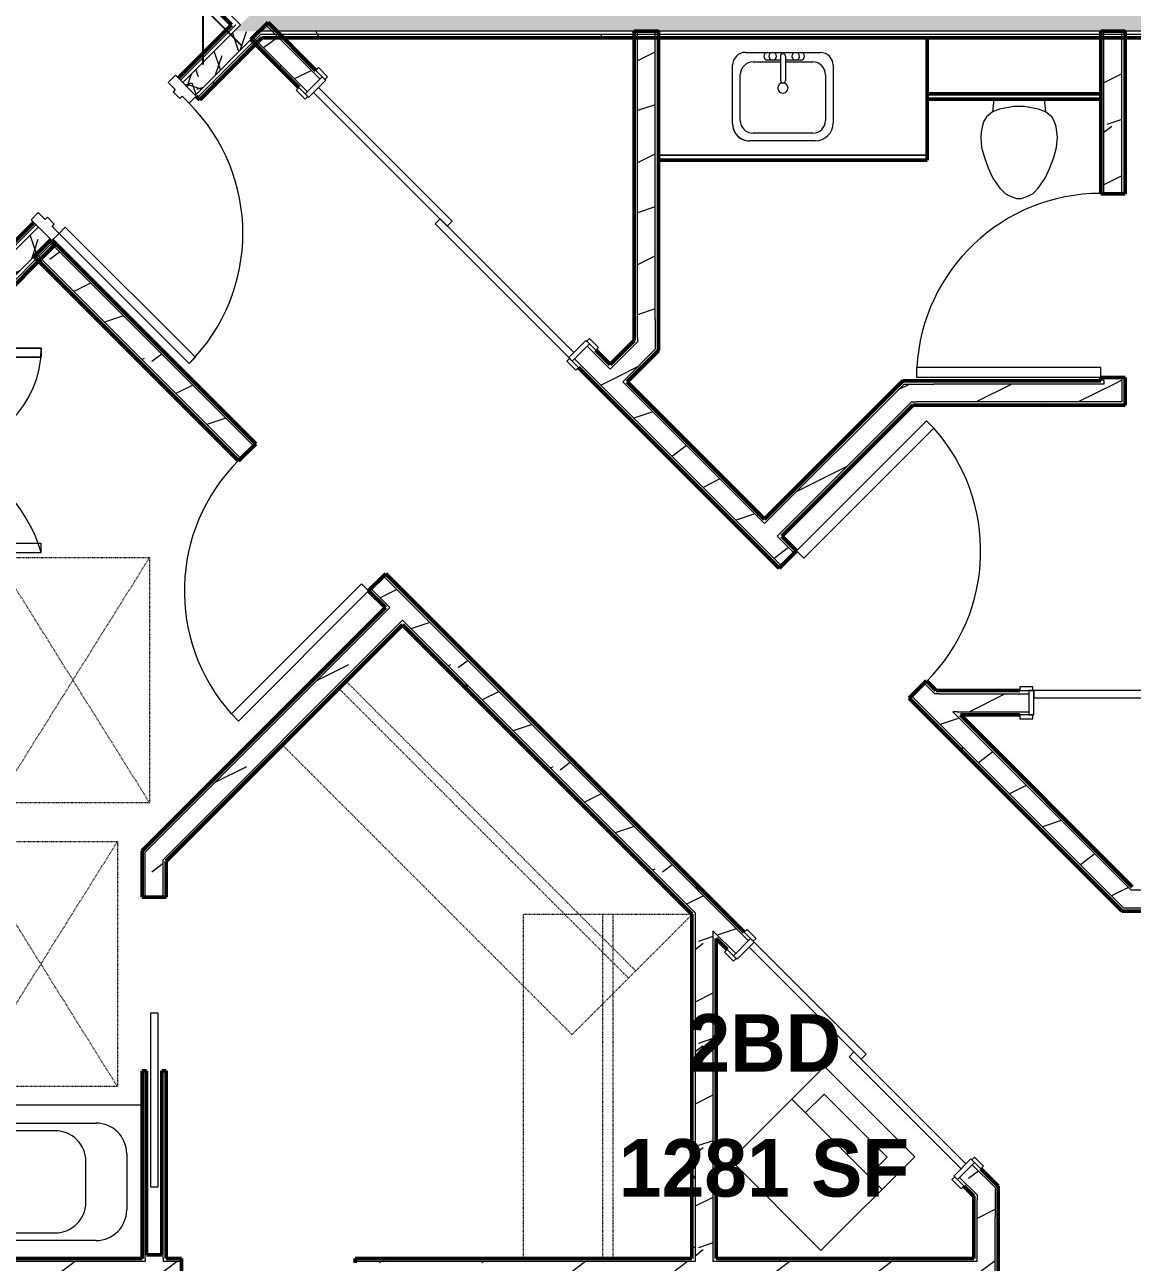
# Model space of a CAD drawing. Extents: x -4294 to -464, y 9706 to 12475.
# Drawn here: x -2482.9 to -2266.1, y 10173.1 to 10415.3 of the extents above; entities that cross this region are included whole.
import ezdxf

# ---------------------------------------------------------------- set-up
doc = ezdxf.new("R2010")
doc.units = 0
doc.linetypes.add('Dash', pattern=[0.25, 0.125, -0.125])
for name, color, linetype, lineweight in [('0-1', 7, 'Continuous', 5), ('0-2', 50, 'Continuous', 13), ('A-AREA-IDEN', 2, 'Continuous', 9), ('A-DOOR', 31, 'Continuous', 13), ('A-DOOR-1', 7, 'Continuous', 9), ('A-DOOR-2', 90, 'Continuous', 20), ('A-DOOR-5', 31, 'Continuous', 20), ('A-DOOR-6', 31, 'Continuous', 9), ('A-DOOR-FRAM', 31, 'Continuous', 20), ('A-DOOR-FRAM-1', 90, 'Continuous', 20), ('A-GENM-HDLN-1', 7, 'Dash', 9), ('A-WALL', 113, 'Continuous', 13), ('A-WALL-2', 250, 'Continuous', 50), ('A-WALL-3', 50, 'Continuous', 13), ('A-WALL-PATT-1', 7, 'Continuous', 9), ('A-WALL-PATT-2', 8, 'Continuous', 9), ('A-WALL-PATT-5', 111, 'Continuous', 9), ('I-WALL-1', 2, 'Continuous', 50), ('P-SANR-FIXT-1', 7, 'Continuous', 9), ('Q-CASE-1', 250, 'Continuous', 50), ('Q-CASE-2', 7, 'Continuous', 9), ('Q-CASE-HDLN-1', 7, 'Dash', 9)]:
    doc.layers.add(name, color=color, linetype=linetype, lineweight=lineweight)
doc.styles.add('Century Gothic_B', font='Gothicb.ttf', dxfattribs={"height": 11.25})
doc.dimstyles.new('OD__1__Tol__', dxfattribs={"dimscale": 12, "dimtxt": 11.746893, "dimasz": 1.25, "dimexe": 0.9375, "dimexo": 0.625, "dimgap": 0.15625, "dimtad": 1, "dimdec": 0, "dimzin": 3, "dimdsep": 46, "dimlunit": 4, "dimtxsty": 'Century Gothic_B', "dimblk1": 'OBLIQUE', "dimblk2": 'OBLIQUE', "dimsah": 1, "dimcen": 0.09, "dimdle": 0.9375, "dimazin": 0, "dimtfac": 1, "dimtdec": 4, "dimtix": 1, "dimtmove": 0, "dimatfit": 3, "dimfxl": 1, "dimtvp": 1, "dimtfill": 1, "dimfrac": 2, "dimtolj": 1, "dimtzin": 0, "dimarcsym": 2})
pattern_1 = [(216.87, (7.997, 19.992), (59.9755286, 39.9843071), [9.996, -89.964]), (206.565, (19.992, 13.994), (-19.991807, -19.992219), [22.352, -22.352]), (198.435, (19.992, 3.998), (-39.983821, -19.991955), [12.644, -50.576])]
pattern_2 = [(0, (0, 0), (38.4, 9.6), [1.584, -27.216, 1.584, -27.216, -153.6]), (0, (0, 0), (38.4, 9.6), [-57.6, 1.584, -56.016, 1.584, -27.216, -67.2]), (0, (0, 0), (38.4, 9.6), [-144, 1.584, -17.616, 1.584, -46.416]), (120, (14.4, 4.8), (-27.513844, 28.4553755), [1.584, -27.216, 1.584, -27.216, -153.6]), (120, (14.4, 4.8), (-27.513844, 28.4553755), [-57.6, 1.584, -56.016, 1.584, -27.216, -67.2]), (120, (14.4, 4.8), (-27.513844, 28.4553755), [-144, 1.584, -17.616, 1.584, -46.416]), (240, (19.2, 24), (-10.886156, -38.0553755), [1.584, -27.216, 1.584, -27.216, -153.6]), (240, (19.2, 24), (-10.886156, -38.0553755), [-57.6, 1.584, -56.016, 1.584, -27.216, -67.2]), (240, (19.2, 24), (-10.886156, -38.0553755), [-144, 1.584, -17.616, 1.584, -46.416])]
pattern_3 = [(161.57, (0.6, 0.6), (-4.80033747, -0.00041462), [0, -34.152, 3.792, 0]), (18.43, (-0.6, 0.6), (-4.80033747, 0.00041462), [0, -34.152, 3.792, 0]), (108.43, (0.6, 0.6), (2.39913218, -12.00105099), [11.382, -26.562]), (71.57, (-0.6, 0.6), (2.39913218, 12.00105099), [11.382, -26.562])]

# ---------------------------------------------------------------- blocks, each defined once
blk = doc.blocks.new('M_Sink Vanity-Square - 500 x 440mm-1372835-FLOOR PLAN - 2ND FLOOR')
at = {"layer": 'P-SANR-FIXT-1'}
for p, q in [((-5.72, 10.23), (7.14, 10.23)), ((-5.72, 10.23), (7.14, 10.23)), ((-5.22, 8.73), (6.46, 8.73)), ((-9.22, -4.59), (-9.22, 6.73)), ((-9.22, -4.59), (-9.22, 6.73)), ((-7.72, -2.72), (-7.72, 6.23)), ((8.96, 6.23), (8.96, -2.72)), ((10.46, 6.91), (10.46, -4.59)), ((10.46, 6.91), (10.46, -4.59)), ((0.12, -6.33), (0.12, -1.59)), ((1.12, -6.33), (1.12, -1.59)), ((7.96, -7.09), (-6.72, -7.09)), ((7.96, -7.09), (-6.72, -7.09)), ((0.12, -5.22), (-5.22, -5.22)), ((-2.88, -5.59), (0.12, -5.59)), ((3.62, -7.09), (-2.88, -7.09)), ((6.46, -5.22), (1.12, -5.22)), ((1.12, -5.59), (3.62, -5.59))]:
    blk.add_line(p, q, dxfattribs=at)
for centre, radius, start, end in [((-5.72, 6.73), 3.5, 90, 180), ((-5.72, 6.73), 3.5, 90, 180), ((7.14, 6.91), 3.32, 0, 90), ((7.14, 6.91), 3.32, 360, 90), ((-5.22, 6.23), 2.5, 90, 180), ((6.46, 6.23), 2.5, 360, 90), ((0.62, -0.13), 1, 360, 180), ((0.62, -0.13), 1, 180, 0), ((0.62, -1.59), 0.5, 360, 180), ((-6.72, -4.59), 2.5, 180, 270), ((-6.72, -4.59), 2.5, 180, 270), ((-5.22, -2.72), 2.5, 180, 270), ((6.46, -2.72), 2.5, 270, 360), ((7.96, -4.59), 2.5, 270, 0), ((7.96, -4.59), 2.5, 270, 0), ((-2.88, -6.34), 0.75, 90, 270), ((-1.88, -6.34), 0.75, 360, 180), ((-1.88, -6.34), 0.75, 180, 0), ((0.62, -6.33), 0.5, 180, 0), ((2.62, -6.34), 0.75, 0, 180), ((2.62, -6.34), 0.75, 180, 0), ((3.62, -6.34), 0.75, 270, 90)]:
    blk.add_arc(centre, radius, start, end, dxfattribs=at)
blk = doc.blocks.new('OD_CW_Base Cabinet - OD_CW_Base Cabinet-1867076-FLOOR PLAN - 2ND FLOOR')
at = {"layer": 'Q-CASE-1'}
for p, q in [((53.33, 0), (53.33, 12)), ((0.74, 0), (53.33, 0))]:
    blk.add_line(p, q, dxfattribs=at)
at = {"layer": 'Q-CASE-2'}
for p, q in [((53.33, 12), (53.33, 1)), ((0.74, 1), (53.33, 1)), ((53.33, 1), (0.74, 1)), ((53.33, 0), (0.74, 0)), ((53.33, 1), (53.33, 0))]:
    blk.add_line(p, q, dxfattribs=at)
blk = doc.blocks.new('Toilet-Domestic-3D - Toilet-Domestic-3D-V48-FLOOR PLAN - 2ND FLOOR')
at = {"layer": 'P-SANR-FIXT-1'}
for p, q in [((-4.92, 7.48), (-5.21, 5)), ((4.92, 7.48), (5.21, 5)), ((-5.21, 5), (-6.4, 4)), ((-3.84, 5.5), (-5.21, 5)), ((-1, 6), (-3.84, 5.5)), ((1, 6), (-1, 6)), ((3.84, 5.5), (1, 6)), ((5.21, 5), (3.84, 5.5)), ((6.4, 4), (5.21, 5)), ((-6.97, 3), (-7.24, 2)), ((-6.4, 4), (-6.97, 3)), ((6.97, 3), (6.4, 4)), ((7.24, 2), (6.97, 3)), ((-7.41, 1), (-7.5, 0)), ((-7.24, 2), (-7.41, 1)), ((7.41, 1), (7.24, 2)), ((7.5, 0), (7.41, 1)), ((-7.5, 0), (-7.33, -1.99)), ((-7.33, -1.99), (-6.79, -4)), ((6.79, -4), (7.33, -1.99)), ((7.33, -1.99), (7.5, 0)), ((-6.79, -4), (-6.06, -6)), ((6.06, -6), (6.79, -4)), ((-6.06, -6), (-5.13, -8)), ((5.13, -8), (6.06, -6)), ((-5.13, -8), (-3.74, -10)), ((3.74, -10), (5.13, -8)), ((-3.74, -10), (-2.74, -11)), ((-2.74, -11), (-1.87, -11.5)), ((-1.87, -11.5), (-0.5, -12)), ((-0.5, -12), (0.5, -12)), ((0.5, -12), (1.87, -11.5)), ((1.87, -11.5), (2.74, -11)), ((2.74, -11), (3.74, -10))]:
    blk.add_line(p, q, dxfattribs=at)
blk = doc.blocks.new('OD_CW_Upper Cabinet - OD_CW_Upper Cabinet-V49-FLOOR PLAN - 2ND FLOOR')
at = {"layer": 'Q-CASE-1'}
for p, q in [((0.74, -12), (0.74, -13)), ((34.74, -12), (0.74, -12)), ((34.74, -13), (34.74, -12)), ((0.74, -13), (34.74, -13)), ((0.74, -13), (0.74, -24)), ((34.74, -13), (0.74, -13)), ((34.74, -24), (34.74, -13)), ((0.74, -24), (34.74, -24))]:
    blk.add_line(p, q, dxfattribs=at)
at = {"layer": 'Q-CASE-HDLN-1'}
for p, q in [((0.74, -24), (0.74, -12)), ((0.74, -12), (34.74, -12)), ((34.74, -12), (34.74, -24)), ((34.74, -24), (0.74, -24))]:
    blk.add_line(p, q, dxfattribs=at)
blk = doc.blocks.new('Bath Tub - Maestro - 60_x30_-V50-FLOOR PLAN - 2ND FLOOR')
at = {"layer": 'P-SANR-FIXT-1'}
for p, q in [((60, 30), (24, 30)), ((35, 25), (9.35, 20.74)), ((35, 26.5), (51, 26.5)), ((35, 26.5), (35, 25)), ((43, 25), (35, 25)), ((4, 21), (0, 21)), ((4, 16), (4, 21)), ((5, 16), (5, 20.04)), ((57, 20.5), (57, 9.5)), ((49, 11), (49, 19)), ((4, 14), (4, 16)), ((4, 16), (10.94, 16)), ((6, 16.8), (6, 16)), ((10.94, 14), (10.94, 16)), ((4, 9), (4, 14)), ((10.94, 14), (4, 14)), ((5, 9.96), (5, 14)), ((6, 14), (6, 13.2)), ((0, 9), (4, 9)), ((9.35, 9.26), (35, 5)), ((35, 3.5), (35, 5)), ((35, 5), (43, 5)), ((51, 3.5), (35, 3.5))]:
    blk.add_line(p, q, dxfattribs=at)
at = {"layer": 'P-SANR-FIXT-1', "flags": 128}
for points in [[(8.63, 24.03), (11.56, 24.3), (14.49, 24.58), (17.42, 24.85), (20.35, 25.13), (23.28, 25.4), (26.21, 25.68), (29.14, 25.95), (32.07, 26.23), (35, 26.5)], [(35, 3.5), (32.07, 3.77), (29.14, 4.05), (26.21, 4.32), (23.28, 4.6), (20.35, 4.87), (17.42, 5.15), (14.49, 5.42), (11.56, 5.7), (8.63, 5.97)]]:
    blk.add_lwpolyline(points, dxfattribs=at)
at = {"layer": 'P-SANR-FIXT-1'}
for centre, radius, start, end in [((43, 19), 6, 360, 90), ((51, 20.5), 6, 360, 90), ((9, 20.04), 4, 95.3558, 180), ((2, 19), 1.5, 360, 180), ((10, 16.8), 4, 99.4223, 180), ((2, 19), 1.5, 180, 360), ((10.94, 15), 1.5, 360, 137.9289), ((10.94, 15), 1.5, 222.0711, 360), ((2, 11), 1.5, 360, 180), ((10, 13.2), 4, 180, 260.5777), ((2, 11), 1.5, 180, 360), ((9, 9.96), 4, 180, 264.6442), ((43, 11), 6, 270, 0), ((51, 9.5), 6, 270, 360)]:
    blk.add_arc(centre, radius, start, end, dxfattribs=at)
blk = doc.blocks.new('Single-Flush - 36_ x 84_-1372824-FLOOR PLAN - 2ND FLOOR')
at = {"layer": 'A-DOOR-1'}
blk.add_arc((18, -2.38), 36.07, 180, 266.8211, dxfattribs=at)
at = {"layer": 'A-DOOR-2'}
for p, q in [((16, -2.38), (16, -38.39)), ((18, -2.38), (16, -2.38)), ((18, -2.38), (18, -38.39)), ((18, -38.39), (16, -38.39))]:
    blk.add_line(p, q, dxfattribs=at)
blk = doc.blocks.new('Pocket_Door_2385 - 34_ x 80_-1722045-FLOOR PLAN - 2ND FLOOR')
at = {"layer": 'A-DOOR-2'}
for p, q in [((-39.67, 0.75), (-39.67, -0.75)), ((-5.67, 0.75), (-39.67, 0.75)), ((-5.67, -0.75), (-5.67, 0.75)), ((-39.67, -0.75), (-5.67, -0.75))]:
    blk.add_line(p, q, dxfattribs=at)
blk = doc.blocks.new('OD_CW_Closet - OD_CW_Closet-2068594-FLOOR PLAN - 2ND FLOOR')
at = {"layer": 'Q-CASE-HDLN-1'}
for p, q in [((80.94, 24), (0.74, 24)), ((0.74, 24), (0.74, -9.27)), ((80.94, -9.27), (80.94, 24)), ((0.74, 8.37), (80.94, 8.37)), ((0.74, 6.37), (80.94, 6.37)), ((0.74, -9.27), (80.94, -9.27))]:
    blk.add_line(p, q, dxfattribs=at)
blk = doc.blocks.new('OD_CW_Closet - OD_CW_Closet-2068562-FLOOR PLAN - 2ND FLOOR')
at = {"layer": 'Q-CASE-HDLN-1'}
for p, q in [((68.04, 24), (0.74, 24)), ((0.74, 24), (0.74, -9)), ((68.04, -9), (68.04, 24)), ((0.74, 8.5), (68.04, 8.5)), ((0.74, 6.5), (68.04, 6.5)), ((0.74, -9), (68.04, -9))]:
    blk.add_line(p, q, dxfattribs=at)
blk = doc.blocks.new('ADA Clearances - 30_x48_-1721104-FLOOR PLAN - 2ND FLOOR')
at = {"layer": 'A-GENM-HDLN-1'}
for p, q in [((15, 24), (-15, -24)), ((-15, 24), (15, -24)), ((-15, -24), (-15, 24)), ((-15, 24), (15, 24)), ((15, 24), (15, -24)), ((15, -24), (-15, -24))]:
    blk.add_line(p, q, dxfattribs=at)
blk = doc.blocks.new('FOLDING_SLIDING CLOSET - 72_ x 80_-1372823-FLOOR PLAN - 2ND FLOOR')
at = {"layer": 'A-DOOR-1'}
for p, q in [((-36.25, 3), (-38.75, 3)), ((-38.75, 3), (-38.75, 2.25)), ((-36.25, 2.25), (-36.25, 3)), ((38.75, 3), (36.25, 3)), ((36.25, 3), (36.25, 2.25)), ((38.75, 2.25), (38.75, 3)), ((-38.75, 2.25), (-36.25, 2.25)), ((36.25, 2.25), (38.75, 2.25)), ((-36.25, -2.5), (-38.75, -2.5)), ((-38.75, -2.5), (-38.75, -3.25)), ((-38.75, -3.25), (-36.25, -3.25)), ((-36.25, -3.25), (-36.25, -2.5)), ((38.75, -2.5), (36.25, -2.5)), ((36.25, -2.5), (36.25, -3.25)), ((36.25, -3.25), (38.75, -3.25)), ((38.75, -3.25), (38.75, -2.5))]:
    blk.add_line(p, q, dxfattribs=at)
at = {"layer": 'A-DOOR-2'}
for p, q in [((1, 2.25), (-36, 2.25)), ((-36, 2.25), (-36, 0.87)), ((-36, 0.87), (1, 0.87)), ((36, 0.87), (-1, 0.87)), ((-1, 0.87), (-1, -0.5)), ((1, 0.87), (1, 2.25)), ((36, -0.5), (36, 0.87)), ((-1, -0.5), (36, -0.5))]:
    blk.add_line(p, q, dxfattribs=at)
at = {"layer": 'A-DOOR-FRAM-1'}
for p, q in [((-36, 2.25), (-37, 2.25)), ((-37, 2.25), (-37, -2.5)), ((-36, -2.5), (-36, 2.25)), ((36, 2.25), (36, -2.5)), ((37, 2.25), (36, 2.25)), ((37, -2.5), (37, 2.25)), ((-37, -2.5), (-36, -2.5)), ((36, -2.5), (37, -2.5))]:
    blk.add_line(p, q, dxfattribs=at)
blk = doc.blocks.new('Stacked Washer and Dryer - 26_x25_ - Private-1352637-FLOOR PLAN - 2ND FLOOR')
at = {"layer": 'P-SANR-FIXT-1'}
for p, q in [((0, 12.5), (26, 12.5)), ((0, 12.5), (0, -12.5)), ((16.90625, 12.5), (16.90625, -12.5)), ((26, 12.5), (26, -12.5)), ((16.90625, 8.75), (22.09375, 8.75)), ((22.09375, 8.75), (22.09375, -8.75)), ((22.09375, -8.75), (16.90625, -8.75)), ((26, -12.5), (0, -12.5))]:
    blk.add_line(p, q, dxfattribs=at)
blk = doc.blocks.new('FOLDING_SLIDING CLOSET - 60_ x 80_-1372877-FLOOR PLAN - 2ND FLOOR')
at = {"layer": 'A-DOOR-1'}
for p, q in [((-30.25, 3), (-32.75, 3)), ((-32.75, 3), (-32.75, 2.25)), ((-30.25, 2.25), (-30.25, 3)), ((32.75, 3), (30.25, 3)), ((30.25, 3), (30.25, 2.25)), ((32.75, 2.25), (32.75, 3)), ((-32.75, 2.25), (-30.25, 2.25)), ((30.25, 2.25), (32.75, 2.25)), ((-30.25, -2.5), (-32.75, -2.5)), ((-32.75, -2.5), (-32.75, -3.25)), ((-32.75, -3.25), (-30.25, -3.25)), ((-30.25, -3.25), (-30.25, -2.5)), ((32.75, -2.5), (30.25, -2.5)), ((30.25, -2.5), (30.25, -3.25)), ((30.25, -3.25), (32.75, -3.25)), ((32.75, -3.25), (32.75, -2.5))]:
    blk.add_line(p, q, dxfattribs=at)
at = {"layer": 'A-DOOR-2'}
for p, q in [((1, 2.25), (-30, 2.25)), ((-30, 2.25), (-30, 0.87)), ((-30, 0.87), (1, 0.87)), ((30, 0.87), (-1, 0.87)), ((-1, 0.87), (-1, -0.5)), ((1, 0.87), (1, 2.25)), ((30, -0.5), (30, 0.87)), ((-1, -0.5), (30, -0.5))]:
    blk.add_line(p, q, dxfattribs=at)
at = {"layer": 'A-DOOR-FRAM-1'}
for p, q in [((-30, 2.25), (-31, 2.25)), ((-31, 2.25), (-31, -2.5)), ((-30, -2.5), (-30, 2.25)), ((30, 2.25), (30, -2.5)), ((31, 2.25), (30, 2.25)), ((31, -2.5), (31, 2.25)), ((-31, -2.5), (-30, -2.5)), ((30, -2.5), (31, -2.5))]:
    blk.add_line(p, q, dxfattribs=at)
blk = doc.blocks.new('Flush-Double-Door-Adj_swing-w_handle_2100 - 1_-8_ x 7_-0_-2080036-FLOOR PLAN - 2ND FLOOR')
at = {"layer": 'A-DOOR-1'}
for p, q in [((-20, 22.375), (-18.25, 22.375)), ((-20, 2.375), (-20, 22.375)), ((-18.25, 22.375), (-18.25, 2.375)), ((18.25, 22.375), (18.25, 2.375)), ((20, 22.375), (18.25, 22.375)), ((20, 2.375), (20, 22.375)), ((-20, 2.375), (-22, 2.375)), ((-22, 2.375), (-22, -2.5)), ((-18.25, 2.375), (-20, 2.375)), ((-20, 0.625), (-20, 2.375)), ((-19.375, 0.625), (-20, 0.625)), ((-19.375, -1.375), (-19.375, 0.625)), ((18.25, 2.375), (20, 2.375)), ((20, 0.625), (19.375, 0.625)), ((19.375, 0.625), (19.375, -1.375)), ((22, 2.375), (20, 2.375)), ((20, 2.375), (20, 0.625)), ((22, -2.5), (22, 2.375)), ((-20, -1.375), (-19.375, -1.375)), ((-20, -2.5), (-20, -1.375)), ((19.375, -1.375), (20, -1.375)), ((20, -1.375), (20, -2.5)), ((-22, -2.5), (-20, -2.5)), ((20, -2.5), (22, -2.5))]:
    blk.add_line(p, q, dxfattribs=at)
for centre, radius, start, end in [((-20, 2.375), 20, 360, 90), ((28.686, -6.311), 29.972, 106.84609, 163.15391)]:
    blk.add_arc(centre, radius, start, end, dxfattribs=at)
at = {"layer": 'A-DOOR-2'}
for p, q in [((-20, 22.375), (-20, 2.375)), ((-18.25, 22.375), (-20, 22.375)), ((-18.25, 2.375), (-18.25, 22.375)), ((20, 22.375), (18.25, 22.375)), ((18.25, 22.375), (18.25, 2.375)), ((20, 2.375), (20, 22.375)), ((-20, 2.375), (-18.25, 2.375)), ((18.25, 2.375), (20, 2.375))]:
    blk.add_line(p, q, dxfattribs=at)
blk = doc.blocks.new('CTR - 1st Phase - Unit Layouts_rvt-1-FLOOR PLAN - 2ND FLOOR')
at = {"layer": 'A-WALL-PATT-1'}
h = blk.add_hatch(dxfattribs=at)
h.set_pattern_fill('FP_1', color=256, style=0, pattern_type=2)
h.set_pattern_definition(pattern_2)
h.paths.add_polyline_path([(-2268.05, 10242.45), (-2267.79, 10242.45), (-2309.29, 10283.95), (-2309.73, 10283.51), (-2268.68, 10242.45)], flags=0)
h.paths.add_polyline_path([(-2335.19, 10308.96), (-2334.75, 10309.41), (-2375.26, 10349.92), (-2375.7, 10349.48), (-2347.18, 10320.96)], flags=0)
h.paths.add_polyline_path([(-2428.03, 10401.8), (-2427.59, 10402.24), (-2437.35, 10411.93), (-2437.75, 10411.52), (-2428.47, 10402.24)], flags=0)
h.paths.add_polyline_path([(-2438.19, 10412.79), (-2438.13, 10412.79), (-2438.19, 10412.85), (-2438.25, 10412.79)], flags=0)
h = blk.add_hatch(dxfattribs=at)
h.set_pattern_fill('FP_1', color=256, style=0, pattern_type=2)
h.set_pattern_definition(pattern_2)
h.paths.add_polyline_path([(-2266.97, 10246.57), (-2266.08, 10246.57), (-2300.36, 10280.85), (-2301.24, 10280.85), (-2271.92, 10251.52)], flags=0)
h.paths.add_polyline_path([(-2304.74, 10284.35), (-2303.86, 10284.35), (-2306.38, 10286.87), (-2306.82, 10286.42)], flags=0)
h.paths.add_polyline_path([(-2332.27, 10311.88), (-2331.83, 10312.32), (-2335.15, 10315.65), (-2335.6, 10315.2), (-2334.75, 10314.36)], flags=0)
h.paths.add_polyline_path([(-2338.07, 10317.68), (-2337.63, 10318.12), (-2365.38, 10345.87), (-2365.83, 10345.43), (-2347.18, 10326.79)], flags=0)
h.paths.add_polyline_path([(-2368.3, 10347.91), (-2367.86, 10348.35), (-2372.34, 10352.83), (-2372.79, 10352.39), (-2368.74, 10348.35)], flags=0)
h.paths.add_polyline_path([(-2425.11, 10404.72), (-2424.67, 10405.16), (-2432.3, 10412.79), (-2433.18, 10412.79), (-2425.38, 10404.98)], flags=0)
h = blk.add_hatch(dxfattribs=at)
h.set_pattern_fill('FP_1', color=256, style=0, pattern_type=2)
h.set_pattern_definition(pattern_2)
h.paths.add_polyline_path([(-2292.32, 10187.08), (-2292.32, 10187.96), (-2296.96, 10192.6), (-2297.4, 10192.16), (-2292.95, 10187.7)], flags=0)
h.paths.add_polyline_path([(-2341.24, 10236), (-2340.8, 10236.44), (-2412.22, 10307.86), (-2412.66, 10307.41), (-2341.68, 10236.44)], flags=0)
h.paths.add_polyline_path([(-2438.12, 10332.87), (-2437.67, 10333.31), (-2477.53, 10373.16), (-2477.61, 10373.08), (-2477.79, 10373.25), (-2478.15, 10372.9), (-2440.59, 10335.34)], flags=0)
h = blk.add_hatch(dxfattribs=at)
h.set_pattern_fill('FP_1', color=256, style=0, pattern_type=2)
h.set_pattern_definition(pattern_2)
h.paths.add_polyline_path([(-2296.45, 10185.37), (-2296.45, 10186.25), (-2299.88, 10189.68), (-2300.32, 10189.24), (-2297.07, 10185.99)], flags=0)
h.paths.add_polyline_path([(-2344.16, 10233.08), (-2343.72, 10233.52), (-2348.17, 10237.98), (-2348.17, 10237.09), (-2344.6, 10233.52)], flags=0)
h.paths.add_polyline_path([(-2351.67, 10240.59), (-2351.67, 10241.48), (-2408.95, 10298.75), (-2409.39, 10298.31), (-2352.3, 10241.22)], flags=0)
h.paths.add_polyline_path([(-2411.86, 10300.78), (-2411.42, 10301.23), (-2415.13, 10304.94), (-2415.58, 10304.5), (-2412.31, 10301.23)], flags=0)
h.paths.add_polyline_path([(-2441.03, 10329.95), (-2440.59, 10330.39), (-2480.62, 10370.42), (-2481.06, 10369.98), (-2441.47, 10330.39)], flags=0)
h = blk.add_hatch(dxfattribs=at)
h.set_pattern_fill('FP_1', color=256, style=0, pattern_type=2)
h.set_pattern_definition(pattern_2)
h.paths.add_polyline_path([(-2337.63, 10318.12), (-2310.13, 10345.62), (-2311.02, 10345.62), (-2338.07, 10318.56)], flags=0)
h = blk.add_hatch(dxfattribs=at)
h.set_pattern_fill('FP_1', color=256, style=0, pattern_type=2)
h.set_pattern_definition(pattern_2)
h.paths.add_polyline_path([(-2292.05, 10340.87), (-2267.5, 10340.87), (-2267.5, 10341.49), (-2308.42, 10341.49), (-2309.05, 10340.87), (-2304.92, 10340.87)], flags=0)
h = blk.add_hatch(dxfattribs=at)
h.set_pattern_fill('FP_1', color=256, style=0, pattern_type=2)
h.set_pattern_definition(pattern_2)
h.paths.add_polyline_path([(-2181.79, 10241.82), (-2076.17, 10241.82), (-2076.17, 10242.45), (-2239.4, 10242.45), (-2239.4, 10241.82), (-2203.03, 10241.82)], flags=0)
h.paths.add_polyline_path([(-2266.34, 10241.82), (-2242.9, 10241.82), (-2242.9, 10242.45), (-2268.68, 10242.45), (-2268.05, 10241.82), (-2267.17, 10241.82)], flags=0)
h = blk.add_hatch(dxfattribs=at)
h.set_pattern_fill('FP_1', color=256, style=0, pattern_type=2)
h.set_pattern_definition(pattern_2)
h.paths.add_polyline_path([(-2351.67, 10173.82), (-2351.67, 10240.59), (-2352.3, 10241.22), (-2352.3, 10173.82)], flags=0)
h = blk.add_hatch(dxfattribs=at)
h.set_pattern_fill('FP_1', color=256, style=0, pattern_type=2)
h.set_pattern_definition(pattern_2)
h.paths.add_polyline_path([(-2347.55, 10173.82), (-2347.55, 10236.47), (-2348.17, 10237.09), (-2348.17, 10173.82)], flags=0)
h = blk.add_hatch(dxfattribs=at)
h.set_pattern_fill('FP_1', color=256, style=0, pattern_type=2)
h.set_pattern_definition(pattern_2)
h.paths.add_polyline_path([(-2292.95, 9988.44), (-2292.32, 9988.44), (-2292.32, 10127.45), (-2292.95, 10127.45), (-2292.95, 9997.6)], flags=0)
h.paths.add_polyline_path([(-2292.95, 10163.45), (-2292.32, 10163.45), (-2292.32, 10187.08), (-2292.95, 10187.7), (-2292.95, 10169.7)], flags=0)
h = blk.add_hatch(dxfattribs=at)
h.set_pattern_fill('FP_1', color=256, style=0, pattern_type=2)
h.set_pattern_definition(pattern_2)
h.paths.add_polyline_path([(-2308.64, 10173.2), (-2297.07, 10173.2), (-2297.07, 10173.82), (-2348.17, 10173.82), (-2348.17, 10173.2), (-2319.62, 10173.2)], flags=0)
h.paths.add_polyline_path([(-2382.2, 10173.2), (-2351.67, 10173.2), (-2351.67, 10173.82), (-2418.2, 10173.82), (-2418.2, 10173.2), (-2402.31, 10173.2)], flags=0)
h.paths.add_polyline_path([(-2485.01, 10173.2), (-2459.32, 10173.24), (-2459.32, 10173.82), (-2519.95, 10173.82), (-2519.95, 10173.2), (-2487.88, 10173.2)], flags=0)
h.paths.add_polyline_path([(-2452.2, 10173.2), (-2452.2, 10173.82), (-2455.82, 10173.82), (-2455.82, 10173.2), (-2455.2, 10173.2)], flags=0)
at = {"layer": 'A-WALL-PATT-2'}
h = blk.add_hatch(dxfattribs=at)
h.set_pattern_fill('FP_2', color=256, style=0, pattern_type=2)
h.set_pattern_definition(pattern_1)
h.paths.add_polyline_path([(-2266.36, 10245.95), (-2266.34, 10245.95), (-2306.82, 10286.42), (-2309.29, 10283.95), (-2271.29, 10245.95), (-2266.97, 10245.95)], flags=0)
h.paths.add_polyline_path([(-2334.75, 10309.41), (-2332.27, 10311.88), (-2372.79, 10352.39), (-2375.26, 10349.92), (-2347.18, 10321.84)], flags=0)
h.paths.add_polyline_path([(-2436.49, 10412.79), (-2437, 10414.04), (-2438.19, 10412.85), (-2437.75, 10412.41), (-2437.37, 10412.79), (-2436.75, 10412.79)], flags=0)
h.paths.add_polyline_path([(-2427.59, 10402.24), (-2425.11, 10404.72), (-2433.18, 10412.79), (-2436.49, 10412.79), (-2437.31, 10411.97), (-2427.85, 10402.51)], flags=0)
h = blk.add_hatch(dxfattribs=at)
h.set_pattern_fill('FP_2', color=256, style=0, pattern_type=2)
h.set_pattern_definition(pattern_1)
h.paths.add_polyline_path([(-2362.96, 10353.24), (-2359.46, 10356.74), (-2359.46, 10412.79), (-2362.96, 10412.79), (-2362.96, 10353.5)], flags=0)
h = blk.add_hatch(dxfattribs=at)
h.set_pattern_fill('FP_2', color=256, style=0, pattern_type=2)
h.set_pattern_definition(pattern_1)
h.paths.add_polyline_path([(-2268.12, 10344.99), (-2268.12, 10346.24), (-2271.62, 10346.24), (-2271.62, 10344.99)], flags=0)
h.paths.add_polyline_path([(-2271.62, 10382.24), (-2268.12, 10382.24), (-2268.12, 10412.79), (-2271.62, 10412.79), (-2271.62, 10411.98)], flags=0)
h = blk.add_hatch(dxfattribs=at)
h.set_pattern_fill('FP_2', color=256, style=0, pattern_type=2)
h.set_pattern_definition(pattern_1)
h.paths.add_polyline_path([(-2292.95, 10182.75), (-2292.95, 10187.7), (-2297.4, 10192.16), (-2299.88, 10189.68), (-2293.82, 10183.62)], flags=0)
h.paths.add_polyline_path([(-2343.72, 10233.52), (-2341.24, 10236), (-2412.66, 10307.41), (-2415.13, 10304.94), (-2344.16, 10233.96)], flags=0)
h.paths.add_polyline_path([(-2440.59, 10330.39), (-2438.12, 10332.87), (-2478.15, 10372.9), (-2480.62, 10370.42), (-2451.25, 10341.05)], flags=0)
h = blk.add_hatch(dxfattribs=at)
h.set_pattern_fill('FP_2', color=256, style=0, pattern_type=2)
h.set_pattern_definition(pattern_1)
h.paths.add_polyline_path([(-2365.83, 10345.43), (-2359.46, 10351.79), (-2359.46, 10356.74), (-2368.3, 10347.91), (-2366.27, 10345.87)], flags=0)
h = blk.add_hatch(dxfattribs=at)
h.set_pattern_fill('FP_2', color=256, style=0, pattern_type=2)
h.set_pattern_definition(pattern_1)
h.paths.add_polyline_path([(-2335.6, 10315.2), (-2305.81, 10344.99), (-2310.76, 10344.99), (-2338.07, 10317.68), (-2336.04, 10315.65)], flags=0)
h = blk.add_hatch(dxfattribs=at)
h.set_pattern_fill('FP_2', color=256, style=0, pattern_type=2)
h.set_pattern_definition(pattern_1)
h.paths.add_polyline_path([(-2268.12, 10341.49), (-2268.12, 10344.99), (-2305.81, 10344.99), (-2309.31, 10341.49), (-2292.05, 10341.49)], flags=0)
h = blk.add_hatch(dxfattribs=at)
h.set_pattern_fill('FP_2', color=256, style=0, pattern_type=2)
h.set_pattern_definition(pattern_1)
h.paths.add_polyline_path([(-2459.32, 10248.38), (-2408.95, 10298.75), (-2411.42, 10301.23), (-2459.32, 10253.33), (-2459.32, 10250.99)], flags=0)
h = blk.add_hatch(dxfattribs=at)
h.set_pattern_fill('FP_2', color=256, style=0, pattern_type=2)
h.set_pattern_definition(pattern_1)
h.paths.add_polyline_path([(-2076.8, 10280.85), (-2076.17, 10280.85), (-2076.17, 10284.35), (-2134.82, 10284.35), (-2134.82, 10280.85), (-2099.1, 10280.85)], flags=0)
h.paths.add_polyline_path([(-2212.32, 10280.85), (-2208.82, 10280.85), (-2208.82, 10284.35), (-2212.32, 10284.35)], flags=0)
h.paths.add_polyline_path([(-2300.36, 10280.85), (-2286.32, 10280.85), (-2286.32, 10284.35), (-2304.74, 10284.35), (-2301.24, 10280.85)], flags=0)
h = blk.add_hatch(dxfattribs=at)
h.set_pattern_fill('FP_2', color=256, style=0, pattern_type=2)
h.set_pattern_definition(pattern_1)
h.paths.add_polyline_path([(-2459.32, 10173.2), (-2455.82, 10173.2), (-2455.82, 10210.52), (-2456.07, 10210.52), (-2456.07, 10174.52), (-2459.07, 10174.52), (-2459.07, 10210.52), (-2459.32, 10210.52), (-2459.32, 10173.24)], flags=0)
h.paths.add_polyline_path([(-2455.82, 10244.52), (-2455.82, 10251.88), (-2459.32, 10248.38), (-2459.32, 10244.52), (-2457.44, 10244.52)], flags=0)
h = blk.add_hatch(dxfattribs=at)
h.set_pattern_fill('FP_2', color=256, style=0, pattern_type=2)
h.set_pattern_definition(pattern_1)
h.paths.add_polyline_path([(-2126.66, 10242.45), (-2076.17, 10242.45), (-2076.17, 10245.95), (-2271.24, 10245.9), (-2267.79, 10242.45), (-2181.79, 10242.45)], flags=0)
h = blk.add_hatch(dxfattribs=at)
h.set_pattern_fill('FP_2', color=256, style=0, pattern_type=2)
h.set_pattern_definition(pattern_1)
h.paths.add_polyline_path([(-2348.17, 10173.2), (-2348.17, 10237.98), (-2351.67, 10241.48), (-2351.67, 10173.2)], flags=0)
h = blk.add_hatch(dxfattribs=at)
h.set_pattern_fill('FP_2', color=256, style=0, pattern_type=2)
h.set_pattern_definition(pattern_1)
h.paths.add_polyline_path([(-2296.45, 9988.44), (-2292.95, 9988.44), (-2292.95, 10127.45), (-2296.45, 10127.45), (-2296.45, 9997.83)], flags=0)
h.paths.add_polyline_path([(-2292.95, 10163.45), (-2292.95, 10182.75), (-2296.45, 10186.25), (-2296.45, 10163.45)], flags=0)
h = blk.add_hatch(dxfattribs=at)
h.set_pattern_fill('FP_2', color=256, style=0, pattern_type=2)
h.set_pattern_definition(pattern_1)
h.paths.add_polyline_path([(-2348.17, 10169.7), (-2296.45, 10169.7), (-2296.45, 10173.2), (-2418.2, 10173.2), (-2418.2, 10172.95), (-2382.2, 10172.95), (-2382.2, 10169.95), (-2418.2, 10169.95), (-2418.2, 10169.7), (-2351.67, 10169.7)], flags=0)
h.paths.add_polyline_path([(-2512.57, 10169.7), (-2452.2, 10169.7), (-2452.2, 10173.2), (-2520.57, 10173.2), (-2520.57, 10169.7)], flags=0)
at = {"layer": 'A-WALL-2'}
for p, q in [((-2435.28, 10415.77), (-2438.64, 10412.41)), ((-2425.91, 10406.4), (-2435.28, 10415.77)), ((-2438.64, 10412.41), (-2429.27, 10403.04)), ((-2363.59, 10414.04), (-2363.59, 10353.5)), ((-2358.84, 10414.04), (-2363.59, 10414.04)), ((-2358.84, 10358.25), (-2358.84, 10414.04)), ((-2272.25, 10414.04), (-2272.25, 10412.79)), ((-2267.5, 10414.04), (-2272.25, 10414.04)), ((-2267.5, 10382.24), (-2267.5, 10414.04)), ((-2272.25, 10400.79), (-2272.25, 10382.24)), ((-2272.25, 10382.24), (-2267.5, 10382.24)), ((-2477.79, 10373.25), (-2481.06, 10369.98)), ((-2437.67, 10333.31), (-2477.53, 10373.16)), ((-2481.06, 10369.98), (-2441.03, 10329.95)), ((-2358.84, 10352.42), (-2358.84, 10358.25)), ((-2368.3, 10348.79), (-2371.11, 10351.6)), ((-2363.59, 10353.5), (-2368.3, 10348.79)), ((-2364.94, 10345.43), (-2358.84, 10351.53)), ((-2358.84, 10351.53), (-2358.84, 10352.42)), ((-2374.47, 10348.24), (-2335.19, 10308.96)), ((-2338.07, 10318.56), (-2364.94, 10345.43)), ((-2311.02, 10345.62), (-2338.07, 10318.56)), ((-2310.13, 10345.62), (-2311.02, 10345.62)), ((-2304.3, 10345.62), (-2310.13, 10345.62)), ((-2272.25, 10345.62), (-2304.3, 10345.62)), ((-2272.25, 10346.24), (-2272.25, 10345.62)), ((-2267.5, 10346.24), (-2272.25, 10346.24)), ((-2267.5, 10345.62), (-2267.5, 10346.24)), ((-2267.5, 10341.49), (-2267.5, 10345.62)), ((-2334.71, 10315.2), (-2309.05, 10340.87)), ((-2309.05, 10340.87), (-2267.5, 10340.87)), ((-2267.5, 10340.87), (-2267.5, 10341.49)), ((-2441.03, 10329.95), (-2437.67, 10333.31)), ((-2331.83, 10312.32), (-2334.71, 10315.2)), ((-2335.19, 10308.96), (-2331.83, 10312.32)), ((-2412.22, 10307.86), (-2415.58, 10304.5)), ((-2342.04, 10237.68), (-2412.22, 10307.86)), ((-2415.58, 10304.5), (-2412.31, 10301.23)), ((-2412.31, 10301.23), (-2459.95, 10253.58)), ((-2455.2, 10251.62), (-2408.95, 10297.87)), ((-2408.95, 10297.87), (-2352.3, 10241.22)), ((-2306.38, 10286.87), (-2309.73, 10283.51)), ((-2304.48, 10284.97), (-2306.38, 10286.87)), ((-2288.07, 10284.97), (-2304.48, 10284.97)), ((-2309.73, 10283.51), (-2272.8, 10246.57)), ((-2299.73, 10280.22), (-2288.07, 10280.22)), ((-2266.08, 10246.57), (-2299.73, 10280.22)), ((-2459.95, 10253.58), (-2459.95, 10252.7)), ((-2459.95, 10252.7), (-2459.95, 10246.87)), ((-2455.2, 10244.52), (-2455.2, 10251.62)), ((-2459.95, 10246.87), (-2459.95, 10244.52)), ((-2272.8, 10246.57), (-2268.68, 10242.45)), ((-2459.95, 10244.52), (-2455.2, 10244.52)), ((-2268.68, 10242.45), (-2268.05, 10241.82)), ((-2352.3, 10241.22), (-2352.3, 10173.82)), ((-2268.05, 10241.82), (-2243.53, 10241.82)), ((-2347.55, 10236.47), (-2345.4, 10234.32)), ((-2347.55, 10173.82), (-2347.55, 10236.47)), ((-2459.95, 10210.52), (-2459.95, 10173.82)), ((-2459.07, 10210.52), (-2459.95, 10210.52)), ((-2459.07, 10174.52), (-2459.07, 10210.52)), ((-2455.2, 10210.52), (-2456.07, 10210.52)), ((-2456.07, 10210.52), (-2456.07, 10174.52)), ((-2455.2, 10173.82), (-2455.2, 10210.52)), ((-2292.32, 10187.96), (-2295.72, 10191.36)), ((-2299.08, 10188), (-2297.07, 10185.99)), ((-2292.32, 10187.08), (-2292.32, 10187.96)), ((-2292.32, 10181.24), (-2292.32, 10187.08)), ((-2297.07, 10185.99), (-2297.07, 10173.82)), ((-2292.32, 10163.45), (-2292.32, 10181.24)), ((-2459.95, 10173.82), (-2520.57, 10173.82)), ((-2456.07, 10174.52), (-2459.07, 10174.52)), ((-2452.2, 10173.82), (-2455.2, 10173.82)), ((-2452.2, 10169.07), (-2452.2, 10173.82)), ((-2352.3, 10173.82), (-2418.2, 10173.82)), ((-2418.2, 10173.82), (-2418.2, 10172.95)), ((-2297.07, 10173.82), (-2347.55, 10173.82))]:
    blk.add_line(p, q, dxfattribs=at)
at = {"layer": 'A-WALL-3'}
for p, q in [((-2425.11, 10404.72), (-2435.72, 10415.33)), ((-2427.59, 10402.24), (-2438.19, 10412.85)), ((-2362.96, 10354.13), (-2362.96, 10414.04)), ((-2359.46, 10357.63), (-2359.46, 10414.04)), ((-2271.62, 10382.24), (-2271.62, 10414.04)), ((-2268.12, 10382.24), (-2268.12, 10414.04)), ((-2438.12, 10332.87), (-2478.15, 10372.9)), ((-2440.59, 10330.39), (-2480.62, 10370.42)), ((-2359.46, 10357.63), (-2359.46, 10356.74)), ((-2359.46, 10356.74), (-2359.46, 10351.79)), ((-2362.96, 10354.13), (-2362.96, 10353.24)), ((-2368.3, 10347.91), (-2372.79, 10352.39)), ((-2367.86, 10348.35), (-2362.96, 10353.24)), ((-2365.38, 10345.87), (-2359.46, 10351.79)), ((-2334.75, 10309.41), (-2375.26, 10349.92)), ((-2367.86, 10348.35), (-2368.3, 10347.91)), ((-2365.38, 10345.87), (-2365.83, 10345.43)), ((-2338.07, 10317.68), (-2365.83, 10345.43)), ((-2310.76, 10344.99), (-2337.63, 10318.12)), ((-2310.76, 10344.99), (-2305.81, 10344.99)), ((-2305.81, 10344.99), (-2304.92, 10344.99)), ((-2271.62, 10344.99), (-2304.92, 10344.99)), ((-2271.62, 10345.62), (-2271.62, 10346.24)), ((-2271.62, 10345.62), (-2271.62, 10344.99)), ((-2268.12, 10345.62), (-2268.12, 10346.24)), ((-2268.12, 10345.62), (-2268.12, 10344.99)), ((-2268.12, 10344.99), (-2268.12, 10341.49)), ((-2309.31, 10341.49), (-2335.15, 10315.65)), ((-2309.31, 10341.49), (-2308.42, 10341.49)), ((-2268.12, 10341.49), (-2308.42, 10341.49)), ((-2337.63, 10318.12), (-2338.07, 10317.68)), ((-2335.15, 10315.65), (-2335.6, 10315.2)), ((-2332.27, 10311.88), (-2335.6, 10315.2)), ((-2341.24, 10236), (-2412.66, 10307.41)), ((-2411.42, 10301.23), (-2415.13, 10304.94)), ((-2459.32, 10253.33), (-2411.86, 10300.78)), ((-2411.42, 10301.23), (-2411.86, 10300.78)), ((-2455.82, 10251.88), (-2409.39, 10298.31)), ((-2408.95, 10298.75), (-2409.39, 10298.31)), ((-2351.67, 10241.48), (-2408.95, 10298.75)), ((-2304.74, 10284.35), (-2306.82, 10286.42)), ((-2271.92, 10246.57), (-2309.29, 10283.95)), ((-2303.86, 10284.35), (-2304.74, 10284.35)), ((-2303.86, 10284.35), (-2286.32, 10284.35)), ((-2300.36, 10280.85), (-2301.24, 10280.85)), ((-2266.97, 10246.57), (-2301.24, 10280.85)), ((-2300.36, 10280.85), (-2286.32, 10280.85)), ((-2459.32, 10248.38), (-2459.32, 10253.33)), ((-2455.82, 10250.99), (-2455.82, 10251.88)), ((-2455.82, 10244.52), (-2455.82, 10250.99)), ((-2459.32, 10247.49), (-2459.32, 10248.38)), ((-2459.32, 10244.52), (-2459.32, 10247.49)), ((-2271.29, 10245.95), (-2271.92, 10246.57)), ((-2267.79, 10242.45), (-2271.29, 10245.95)), ((-2266.34, 10245.95), (-2266.97, 10246.57)), ((-2266.34, 10245.95), (-2108.1, 10245.95)), ((-2267.79, 10242.45), (-2242.9, 10242.45)), ((-2351.67, 10241.48), (-2351.67, 10240.59)), ((-2351.67, 10240.59), (-2351.67, 10173.82)), ((-2343.72, 10233.52), (-2348.17, 10237.98)), ((-2348.17, 10237.98), (-2348.17, 10237.09)), ((-2348.17, 10237.09), (-2348.17, 10173.82)), ((-2459.32, 10173.82), (-2459.32, 10210.52)), ((-2455.82, 10173.82), (-2455.82, 10210.52)), ((-2292.95, 10187.7), (-2297.4, 10192.16)), ((-2296.45, 10186.25), (-2299.88, 10189.68)), ((-2292.95, 10187.7), (-2292.95, 10182.75)), ((-2296.45, 10186.25), (-2296.45, 10185.37)), ((-2296.45, 10173.2), (-2296.45, 10185.37)), ((-2292.95, 10182.75), (-2292.95, 10181.87)), ((-2292.95, 10163.45), (-2292.95, 10181.87)), ((-2459.32, 10173.2), (-2520.57, 10173.2)), ((-2459.32, 10173.82), (-2459.32, 10173.2)), ((-2455.82, 10173.82), (-2455.82, 10173.2)), ((-2452.2, 10173.2), (-2455.82, 10173.2)), ((-2351.67, 10173.2), (-2418.2, 10173.2)), ((-2351.67, 10173.82), (-2351.67, 10173.2)), ((-2348.17, 10173.82), (-2348.17, 10173.2)), ((-2297.07, 10173.2), (-2348.17, 10173.2)), ((-2296.45, 10173.2), (-2297.07, 10173.2))]:
    blk.add_line(p, q, dxfattribs=at)
at = {"layer": '0-2'}
for name, p, rotation in [('OD_CW_Upper Cabinet - OD_CW_Upper Cabinet-V49-FLOOR PLAN - 2ND FLOOR', (-2271.51, 10388.79), 180), ('M_Sink Vanity-Square - 500 x 440mm-1372835-FLOOR PLAN - 2ND FLOOR', (-2333.86, 10402.82), 180), ('FOLDING_SLIDING CLOSET - 72_ x 80_-1372823-FLOOR PLAN - 2ND FLOOR', (-2400.28, 10377.23), 134.999999999864), ('Single-Flush - 36_ x 84_-1372824-FLOOR PLAN - 2ND FLOOR', (-2269.87, 10364.24), 269.999999999881), ('Flush-Double-Door-Adj_swing-w_handle_2100 - 1_-8_ x 7_-0_-2080036-FLOOR PLAN - 2ND FLOOR', (-2502.04, 10332.03), 269.999999999937), ('Single-Flush - 36_ x 84_-1372824-FLOOR PLAN - 2ND FLOOR', (-2320.78, 10297.91), 134.999999999864), ('Single-Flush - 36_ x 84_-1372824-FLOOR PLAN - 2ND FLOOR', (-2426.63, 10318.9), 314.9999999998772), ('ADA Clearances - 30_x48_-1721104-FLOOR PLAN - 2ND FLOOR', (-2473.47, 10287.03), 180), ('OD_CW_Closet - OD_CW_Closet-2068594-FLOOR PLAN - 2ND FLOOR', (-2426.44, 10281.42), 314.9999999999719), ('ADA Clearances - 30_x48_-1721104-FLOOR PLAN - 2ND FLOOR', (-2479.75, 10231.45), 180), ('OD_CW_Closet - OD_CW_Closet-2068562-FLOOR PLAN - 2ND FLOOR', (-2376.3, 10241.87), 269.999999999969), ('FOLDING_SLIDING CLOSET - 60_ x 80_-1372877-FLOOR PLAN - 2ND FLOOR', (-2320.47, 10212.93), 314.9999999998772), ('Pocket_Door_2385 - 34_ x 80_-1722045-FLOOR PLAN - 2ND FLOOR', (-2457.57, 10227.52), 89.99999999997928), ('Stacked Washer and Dryer - 26_x25_ - Private-1352637-FLOOR PLAN - 2ND FLOOR', (-2335.86, 10184.19), 44.99999999985013)]:
    blk.add_blockref(name, p, dxfattribs=dict(at, rotation=rotation))
for name, p in [('OD_CW_Base Cabinet - OD_CW_Base Cabinet-1867076-FLOOR PLAN - 2ND FLOOR', (-2359.58, 10388.79)), ('Toilet-Domestic-3D - Toilet-Domestic-3D-V48-FLOOR PLAN - 2ND FLOOR', (-2288.25, 10393.31)), ('FOLDING_SLIDING CLOSET - 72_ x 80_-1372823-FLOOR PLAN - 2ND FLOOR', (-2249.32, 10282.72)), ('Bath Tub - Maestro - 60_x30_-V50-FLOOR PLAN - 2ND FLOOR', (-2519.95, 10173.82))]:
    blk.add_blockref(name, p, dxfattribs=at)
blk = doc.blocks.new('HOLLOW METAL - UNIT DOOR-1759293-FLOOR PLAN - 2ND FLOOR')
at = {"layer": 'A-DOOR-5'}
for p, q in [((18, 38.25), (16.25, 38.25)), ((16.25, 38.25), (16.25, 2.25)), ((18, 2.25), (18, 38.25)), ((16.25, 2.25), (18, 2.25))]:
    blk.add_line(p, q, dxfattribs=at)
at = {"layer": 'A-DOOR-6'}
blk.add_arc((18, 2.25), 36, 90, 180, dxfattribs=at)
at = {"layer": 'A-DOOR-FRAM'}
for p, q in [((-18, 2.25), (-20, 2.25)), ((-20, 2.25), (-20, -3.5)), ((-18, 0.3125), (-18, 2.25)), ((-17.375, 0.3125), (-18, 0.3125)), ((-17.375, -1.5625), (-17.375, 0.3125)), ((18, 0.3125), (17.375, 0.3125)), ((17.375, 0.3125), (17.375, -1.5625)), ((18, 2.25), (18, 0.3125)), ((20, 2.25), (18, 2.25)), ((20, -3.5), (20, 2.25)), ((-18, -3.5), (-18, -1.5625)), ((-18, -1.5625), (-17.375, -1.5625)), ((17.375, -1.5625), (18, -1.5625)), ((18, -1.5625), (18, -3.5)), ((-20, -3.5), (-18, -3.5)), ((18, -3.5), (20, -3.5))]:
    blk.add_line(p, q, dxfattribs=at)
blk = doc.blocks.new('_Oblique')
at = {"color": 0, "linetype": 'ByBlock', "lineweight": -2}
blk.add_line((-0.5, -0.5), (0.5, 0.5), dxfattribs=at)
blk = doc.blocks.new('*D383')
at = {"color": 0, "lineweight": -2}
for p, q in [((-2448, 10407.54), (-2448, 12098.44)), ((-2444.92, 12087.19), (-2459.25, 12087.19)), ((-2444.92, 10418.79), (-2459.25, 10418.79))]:
    blk.add_line(p, q, dxfattribs=at)
at = {"layer": 'Defpoints', "color": 0}
for p in [(-2448, 12087.19), (-2437.42, 12087.19), (-2437.42, 10418.79)]:
    blk.add_point(p, dxfattribs=at)
at = {"color": 0, "lineweight": -2, "xscale": 15, "yscale": 15, "zscale": 15}
for p, rotation in [((-2448, 12087.19), 90), ((-2448, 10418.79), 270)]:
    blk.add_blockref('_Oblique', p, dxfattribs=dict(at, rotation=rotation))
at = {"color": 0, "insert": (-2458.45, 11252.99), "char_height": 11.25, "attachment_point": 5, "rotation": 90, "style": 'Century Gothic_B', "bg_fill": 3, "box_fill_scale": 1.25, "bg_fill_color": 257, "bg_fill_transparency": 0}
blk.add_mtext('\\A1;139\'-0" [42377]', dxfattribs=at)

msp = doc.modelspace()

# ---------------------------------------------------------------- hatches: boundary and pattern name
at = {"layer": 'A-WALL-PATT-5'}
h = msp.add_hatch(dxfattribs=at)
h.set_pattern_fill('FP_41', color=256, style=0, pattern_type=2)
h.set_pattern_definition(pattern_3)
h.paths.add_polyline_path([(-2438.2547, 10414.0394), (-2076.1737, 10414.0394), (-2076.1737, 10417.5394), (-2438.4544, 10417.5394), (-2441.9544, 10414.0394), (-2438.6355, 10414.0394)], flags=0)
h = msp.add_hatch(dxfattribs=at)
h.set_pattern_fill('FP_41', color=256, style=0, pattern_type=2)
h.set_pattern_definition(pattern_3)
h.paths.add_polyline_path([(-2494.1972, 10359.4394), (-2491.6047, 10359.4394), (-2477.7916, 10373.2525), (-2480.2665, 10375.7274), (-2496.5544, 10359.4394), (-2494.8222, 10359.4394)], flags=0)
h.paths.add_polyline_path([(-2449.5073, 10401.5368), (-2437.0047, 10414.0394), (-2441.9943, 10413.9995), (-2451.9822, 10404.0116)], flags=0)
h = msp.add_hatch(dxfattribs=at)
h.set_pattern_fill('FP_1', color=256, style=0, pattern_type=2)
h.set_pattern_definition(pattern_2)
h.paths.add_polyline_path([(-2492.2297, 10358.8144), (-2491.3458, 10358.8144), (-2480.62, 10369.5402), (-2481.062, 10369.9821), (-2491.9708, 10359.0733)], flags=0)
h.paths.add_polyline_path([(-2449.0654, 10401.0948), (-2437.7517, 10412.4085), (-2438.1936, 10412.7894), (-2438.2547, 10412.7894), (-2449.5073, 10401.5368), (-2449.3305, 10401.36)], flags=0)
h = msp.add_hatch(dxfattribs=at)
h.set_pattern_fill('FP_1', color=256, style=0, pattern_type=2)
h.set_pattern_definition(pattern_2)
h.paths.add_polyline_path([(-2491.9708, 10358.1894), (-2491.0869, 10358.1894), (-2480.1781, 10369.0982), (-2480.62, 10369.5402), (-2491.6047, 10358.5555)], flags=0)
h.paths.add_polyline_path([(-2448.6234, 10400.6529), (-2436.4869, 10412.7894), (-2437.3708, 10412.7894), (-2449.0654, 10401.0948)], flags=0)
h = msp.add_hatch(dxfattribs=at)
h.set_pattern_fill('FP_1', color=256, style=0, pattern_type=2)
h.set_pattern_definition(pattern_2)
h.paths.add_polyline_path([(-2264.4883, 10413.4144), (-2076.1737, 10413.4144), (-2076.1737, 10414.0394), (-2437.0047, 10414.0394), (-2436.7458, 10413.4144), (-2272.2466, 10413.4144)], flags=0)
h = msp.add_hatch(dxfattribs=at)
h.set_pattern_fill('FP_1', color=256, style=0, pattern_type=2)
h.set_pattern_definition(pattern_2)
h.paths.add_polyline_path([(-2264.4883, 10412.7894), (-2076.1737, 10412.7894), (-2076.1737, 10413.4144), (-2436.7458, 10413.4144), (-2436.4869, 10412.7894), (-2272.2466, 10412.7894)], flags=0)

# ---------------------------------------------------------------- linework, layer by layer
at = {"layer": 'A-WALL'}
for p, q in [((-2452.2949, 10426.9518), (-2440.6685, 10415.3254)), ((-2441.5524, 10415.3254), (-2452.4241, 10404.4536)), ((-2440.6685, 10415.3254), (-2451.9822, 10404.0116)), ((-2437.0047, 10414.0394), (-2449.5073, 10401.5368)), ((-2436.7458, 10413.4144), (-2449.0654, 10401.0948)), ((-2076.1737, 10414.0394), (-2437.0047, 10414.0394)), ((-2076.1737, 10413.4144), (-2436.7458, 10413.4144)), ((-2480.7084, 10376.1693), (-2493.3133, 10363.5644)), ((-2480.2665, 10375.7274), (-2493.0544, 10362.9394)), ((-2477.7916, 10373.2525), (-2491.6047, 10359.4394)), ((-2477.3496, 10372.8106), (-2491.3458, 10358.8144))]:
    msp.add_line(p, q, dxfattribs=at)
at = {"layer": 'I-WALL-1'}
for p, q in [((-2453.1788, 10426.0679), (-2442.4362, 10415.3254)), ((-2442.4362, 10415.3254), (-2452.8661, 10404.8955)), ((-2448.6234, 10400.6529), (-2436.4869, 10412.7894)), ((-2436.4869, 10412.7894), (-2306.2466, 10412.7894)), ((-2272.2466, 10412.7894), (-2076.1737, 10412.7894)), ((-2449.3305, 10401.36), (-2448.6234, 10400.6529)), ((-2481.1503, 10376.6113), (-2493.5722, 10364.1894)), ((-2491.0869, 10358.1894), (-2476.9077, 10372.3686)), ((-2476.9077, 10372.3686), (-2477.6148, 10373.0757))]:
    msp.add_line(p, q, dxfattribs=at)

# ---------------------------------------------------------------- block references
at = {"layer": '0-1'}
msp.add_blockref('CTR - 1st Phase - Unit Layouts_rvt-1-FLOOR PLAN - 2ND FLOOR', (0, 0), dxfattribs=at)
at = {"layer": 'A-DOOR', "rotation": 224.9999999999545}
msp.add_blockref('HOLLOW METAL - UNIT DOOR-1759293-FLOOR PLAN - 2ND FLOOR', (-2465.0637, 10388.8088), dxfattribs=at)

# ---------------------------------------------------------------- texts
at = {"layer": 'A-AREA-IDEN', "char_height": 11.25, "attachment_point": 1, "style": 'Century Gothic_B'}
for s, insert, width in [('2BD', (-2353.1643, 10221.634), 35.98125), ('1281 SF', (-2366.6053, 10197.1763), 68.55375)]:
    msp.add_mtext(s, dxfattribs=dict(at, insert=insert, width=width))

# ---------------------------------------------------------------- next in the draw order: dimensions: what is measured, and where the dimension line sits
dim = msp.add_linear_dim(base=(-2448, 12087.1894), p1=(-2437.415, 10418.7894), p2=(-2437.415, 12087.1894), angle=90, dimstyle='OD__1__Tol__', override={"dimpost": '<>'})
dim.commit()
dim.dimension.update_dxf_attribs({"geometry": '*D383', "text_midpoint": (-2458.4464, 11252.9894)})

doc.saveas('drawing.dxf')
